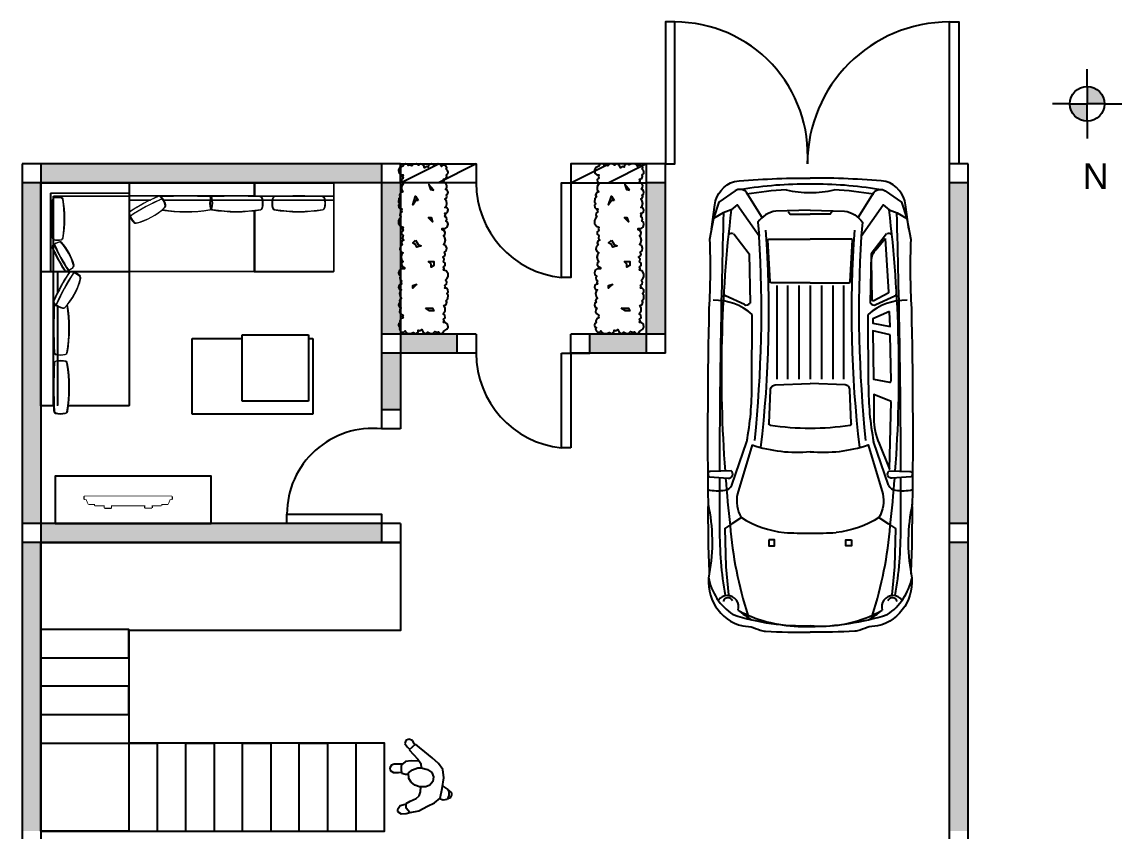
# Model space of a CAD drawing. Header units: metres. Extents: x -2.8 to 13.6, y -0.3 to 16.5.
# Drawn here: x 0 to 11.62, y 7.95 to 16.5 of the extents above; entities that cross this region are included whole.
import ezdxf

# ---------------------------------------------------------------- set-up
doc = ezdxf.new("R2010")
doc.units = ezdxf.units.M
doc.set_wipeout_variables(frame=1)
doc.linetypes.add('CENTER', pattern=[2, 1.25, -0.25, 0.25, -0.25])
for name, color, linetype in [('02-Muros', 250, 'Continuous'), ('04-Puertas', 5, 'Continuous'), ('05-EspMuro', 252, 'Continuous'), ('07-Muebles', 7, 'Continuous'), ('08-Escalera', 7, 'Continuous')]:
    doc.layers.add(name, color=color, linetype=linetype)
doc.layers.add('www.dwgautocad.com', color=7, linetype='Continuous', lineweight=20)
doc.styles.get("Standard").update_dxf_attribs({"font": 'arial.ttf'})
pattern_1 = [(0, (0, 0), (0, 6.985), [5.08, -1.905]), (90, (0, 0), (-6.985, 4e-16), [5.08, -1.905])]

# ---------------------------------------------------------------- blocks, each defined once
blk = doc.blocks.new('SL')
at = {"layer": 'www.dwgautocad.com', "extrusion": (0, 0, -1)}
for p, q in [((1174.8, 1692.492), (1174.806, 1692.529)), ((1174.806, 1692.529), (1174.811, 1692.54)), ((1174.806, 1692.529), (1174.806, 1692.529)), ((1174.811, 1692.54), (1174.823, 1692.547)), ((1174.823, 1692.547), (1174.855, 1692.552)), ((1174.855, 1692.552), (1174.891, 1692.553)), ((1174.891, 1692.553), (1174.925, 1692.547)), ((1174.925, 1692.547), (1174.937, 1692.54)), ((1174.937, 1692.54), (1174.941, 1692.531)), ((1174.941, 1692.531), (1174.943, 1692.52)), ((1174.943, 1692.52), (1174.944, 1692.465)), ((1174.149, 1691.05), (1174.149, 1692.465)), ((1174.149, 1692.465), (1174.796, 1692.465)), ((1174.796, 1692.465), (1174.8, 1692.492)), ((1174.944, 1692.465), (1175.086, 1692.465)), ((1175.086, 1692.465), (1175.086, 1690.113)), ((1171.989, 1691.05), (1174.149, 1691.05)), ((1171.989, 1690.113), (1171.989, 1691.05)), ((1171.989, 1691.05), (1171.989, 1691.05)), ((1175.086, 1690.113), (1171.989, 1690.113))]:
    blk.add_line(p, q, dxfattribs=at)
at = {"layer": 'www.dwgautocad.com'}
for p, q in [((1174.796, 1692.465), (1174.149, 1692.465)), ((1174.149, 1692.465), (1174.149, 1691.05)), ((1174.149, 1692.465), (1174.796, 1692.465)), ((1174.796, 1692.465), (1174.149, 1692.465)), ((1174.149, 1692.465), (1174.149, 1691.05)), ((1174.149, 1692.465), (1174.796, 1692.465)), ((1174.909, 1691.409), (1174.909, 1692.465)), ((1174.909, 1691.409), (1174.909, 1692.465)), ((1175.086, 1692.465), (1174.945, 1692.465)), ((1174.945, 1692.465), (1175.086, 1692.465)), ((1175.086, 1692.465), (1174.945, 1692.465)), ((1174.945, 1692.465), (1175.086, 1692.465)), ((1174.949, 1692.465), (1174.949, 1691.05)), ((1174.949, 1692.465), (1174.949, 1691.05)), ((1175.086, 1691.05), (1175.086, 1692.465)), ((1175.086, 1691.05), (1175.086, 1692.465)), ((1174.909, 1691.371), (1174.909, 1691.371)), ((1174.909, 1691.371), (1174.909, 1691.371)), ((1174.909, 1691.05), (1174.909, 1691.276)), ((1174.909, 1691.05), (1174.909, 1691.276)), ((1171.989, 1690.113), (1171.989, 1691.05)), ((1172.825, 1691.05), (1171.989, 1691.05)), ((1171.989, 1690.113), (1171.989, 1691.05)), ((1172.825, 1691.05), (1171.989, 1691.05)), ((1172.825, 1690.403), (1172.825, 1691.05)), ((1172.825, 1691.05), (1174.149, 1691.05)), ((1172.825, 1691.05), (1172.825, 1690.403)), ((1172.825, 1690.403), (1172.825, 1691.05)), ((1172.825, 1691.05), (1174.149, 1691.05)), ((1172.825, 1691.05), (1172.825, 1690.403)), ((1174.149, 1691.05), (1175.086, 1691.05)), ((1174.149, 1691.05), (1175.086, 1691.05)), ((1174.149, 1690.113), (1174.149, 1691.05)), ((1175.086, 1691.05), (1174.149, 1691.05)), ((1174.149, 1691.05), (1174.149, 1690.113)), ((1174.149, 1691.05), (1174.149, 1690.113)), ((1174.949, 1691.05), (1174.949, 1690.251)), ((1174.981, 1690.218), (1174.981, 1691.05)), ((1175.086, 1691.05), (1175.086, 1690.113)), ((1174.932, 1690.786), (1174.932, 1690.786)), ((1172.825, 1690.291), (1171.989, 1690.291)), ((1172.825, 1690.291), (1171.989, 1690.291)), ((1172.825, 1690.25), (1171.989, 1690.25)), ((1172.825, 1690.25), (1171.989, 1690.25)), ((1173.79, 1690.291), (1172.825, 1690.291)), ((1173.79, 1690.291), (1172.825, 1690.291)), ((1172.825, 1690.113), (1172.825, 1690.254)), ((1172.825, 1690.254), (1172.825, 1690.113)), ((1172.825, 1690.113), (1172.825, 1690.254)), ((1172.825, 1690.254), (1172.825, 1690.113)), ((1172.825, 1690.25), (1174.149, 1690.25)), ((1172.825, 1690.25), (1174.149, 1690.25)), ((1173.829, 1690.291), (1173.828, 1690.291)), ((1173.829, 1690.291), (1173.828, 1690.291)), ((1174.149, 1690.291), (1173.923, 1690.291)), ((1174.149, 1690.291), (1173.923, 1690.291)), ((1174.949, 1690.251), (1174.149, 1690.251)), ((1174.981, 1690.218), (1174.149, 1690.218)), ((1172.825, 1690.113), (1171.989, 1690.113)), ((1172.825, 1690.113), (1171.989, 1690.113)), ((1174.149, 1690.113), (1172.825, 1690.113)), ((1174.149, 1690.113), (1172.825, 1690.113)), ((1175.086, 1690.113), (1174.149, 1690.113))]:
    blk.add_line(p, q, dxfattribs=at)
for centre, radius, start, end in [((1176.347, 1692.273), 1.563, 170.5747, 189.4253), ((1176.347, 1692.273), 1.563, 170.5747, 189.4253), ((1174.828, 1692.525), 0.0229, 103.9742, 170.5747), ((1174.828, 1692.525), 0.0229, 103.9742, 170.5747), ((1174.874, 1692.341), 0.212, 75.9957, 103.9742), ((1174.874, 1692.341), 0.212, 75.9957, 103.9742), ((1174.92, 1692.525), 0.0229, 4.2757, 75.9957), ((1174.92, 1692.525), 0.0229, 4.2757, 75.9957), ((1170.258, 1692.273), 4.691, 356.8983, 3.1017), ((1170.258, 1692.273), 4.691, 356.8983, 3.1017), ((1174.828, 1692.02), 0.0229, 189.4253, 256.0258), ((1174.828, 1692.02), 0.0229, 189.4253, 256.0258), ((1174.828, 1691.9), 0.0229, 103.9742, 170.5747), ((1174.828, 1691.9), 0.0229, 103.9742, 170.5747), ((1174.874, 1692.204), 0.212, 256.0258, 284.0043), ((1174.874, 1692.204), 0.212, 256.0258, 284.0043), ((1174.874, 1691.717), 0.212, 75.9957, 104.0043), ((1174.874, 1691.717), 0.212, 75.9957, 104.0043), ((1174.92, 1692.02), 0.0229, 284.0043, 355.7243), ((1174.92, 1692.02), 0.0229, 284.0043, 355.7243), ((1174.92, 1691.9), 0.0229, 4.2757, 75.9957), ((1174.92, 1691.9), 0.0229, 4.2757, 75.9957), ((1176.347, 1691.648), 1.563, 170.5747, 189.1945), ((1176.347, 1691.648), 1.563, 170.5747, 189.1945), ((1170.258, 1691.648), 4.691, 356.8983, 3.1017), ((1170.258, 1691.648), 4.691, 356.8983, 3.1017), ((1175.351, 1690.946), 0.71, 137.3532, 165.3658), ((1175.351, 1690.946), 0.71, 137.3532, 165.3658), ((1173.03, 1692.21), 2.057, 325.9487, 336.8201), ((1173.03, 1692.21), 2.057, 325.9487, 336.8201), ((1173.03, 1692.21), 2.098, 326.7292, 336.0071), ((1173.03, 1692.21), 2.098, 326.7292, 336.0071), ((1174.846, 1691.412), 0.0229, 74.626, 141.2264), ((1174.846, 1691.412), 0.0229, 74.626, 141.2264), ((1174.796, 1691.23), 0.212, 46.6475, 74.656), ((1174.796, 1691.23), 0.212, 46.6475, 74.656), ((1174.92, 1691.396), 0.0229, 332.4691, 355.7243), ((1174.92, 1691.396), 0.0229, 332.4691, 355.7243), ((1174.926, 1691.367), 0.0229, 334.9275, 46.6475), ((1174.926, 1691.367), 0.0229, 334.9275, 46.6475), ((1174.686, 1691.117), 0.0229, 160.0771, 226.6776), ((1174.686, 1691.117), 0.0229, 160.0771, 226.6776), ((1174.815, 1691.254), 0.212, 226.6475, 254.656), ((1174.815, 1691.254), 0.212, 226.6475, 254.656), ((1174.754, 1690.989), 0.0183, 133.3224, 199.9229), ((1174.857, 1690.879), 0.169, 105.344, 133.3525), ((1174.765, 1691.072), 0.0229, 254.656, 326.3761), ((1174.765, 1691.072), 0.0229, 254.656, 326.3761), ((1173.429, 1690.114), 1.646, 23.1799, 34.0513), ((1174.817, 1691.025), 0.0183, 33.6239, 105.344), ((1173.429, 1690.114), 1.678, 23.9929, 33.2708), ((1175.286, 1691.126), 0.568, 194.6342, 222.6468), ((1174.842, 1690.899), 0.169, 285.344, 313.3525), ((1174.946, 1690.789), 0.0183, 313.3525, 25.0725), ((1176.083, 1690.491), 1.25, 170.5747, 189.4253), ((1174.868, 1690.692), 0.0183, 103.9742, 170.5747), ((1174.904, 1690.546), 0.169, 75.9957, 103.9742), ((1174.882, 1690.753), 0.0183, 218.7736, 285.374), ((1174.941, 1690.692), 0.0183, 4.2757, 75.9957), ((1171.212, 1690.491), 3.753, 356.8983, 3.1017), ((1174.254, 1689.849), 0.71, 104.6342, 132.6468), ((1174.254, 1689.849), 0.71, 104.6342, 132.6468), ((1174.083, 1690.514), 0.0229, 43.3224, 109.9229), ((1174.083, 1690.514), 0.0229, 43.3224, 109.9229), ((1173.945, 1690.384), 0.212, 15.344, 43.3525), ((1173.945, 1690.384), 0.212, 15.344, 43.3525), ((1172.359, 1688.852), 1.563, 80.5747, 99.4253), ((1172.359, 1688.852), 1.563, 80.5747, 99.4253), ((1173.017, 1688.852), 1.563, 80.5747, 99.4253), ((1173.017, 1688.852), 1.563, 80.5747, 99.4253), ((1173.551, 1688.853), 1.563, 80.8055, 99.4253), ((1173.551, 1688.853), 1.563, 80.8055, 99.4253), ((1172.989, 1692.169), 2.057, 293.1799, 304.0513), ((1172.989, 1692.169), 2.057, 293.1799, 304.0513), ((1172.989, 1692.169), 2.098, 293.9929, 303.2708), ((1172.989, 1692.169), 2.098, 293.9929, 303.2708), ((1174.127, 1690.434), 0.0229, 303.6239, 15.344), ((1174.127, 1690.434), 0.0229, 303.6239, 15.344), ((1172.29, 1690.326), 0.212, 166.0258, 194.0043), ((1172.29, 1690.326), 0.212, 166.0258, 194.0043), ((1172.107, 1690.371), 0.0229, 99.4253, 166.0258), ((1172.107, 1690.371), 0.0229, 99.4253, 166.0258), ((1172.611, 1690.371), 0.0229, 13.9742, 80.5747), ((1172.611, 1690.371), 0.0229, 13.9742, 80.5747), ((1172.428, 1690.326), 0.212, 345.9957, 13.9742), ((1172.428, 1690.326), 0.212, 345.9957, 13.9742), ((1172.949, 1690.326), 0.212, 166.0258, 194.0043), ((1172.949, 1690.326), 0.212, 166.0258, 194.0043), ((1172.765, 1690.371), 0.0229, 99.4253, 166.0258), ((1172.765, 1690.371), 0.0229, 99.4253, 166.0258), ((1173.483, 1690.326), 0.212, 165.9957, 194.0043), ((1173.483, 1690.326), 0.212, 165.9957, 194.0043), ((1173.269, 1690.371), 0.0229, 13.9742, 80.5747), ((1173.269, 1690.371), 0.0229, 13.9742, 80.5747), ((1173.299, 1690.371), 0.0229, 99.4253, 166.0258), ((1173.299, 1690.371), 0.0229, 99.4253, 166.0258), ((1173.086, 1690.326), 0.212, 345.9957, 13.9742), ((1173.086, 1690.326), 0.212, 345.9957, 13.9742), ((1173.788, 1690.353), 0.0229, 128.7736, 195.374), ((1173.788, 1690.353), 0.0229, 128.7736, 195.374), ((1173.97, 1690.403), 0.212, 195.344, 223.3525), ((1173.97, 1690.403), 0.212, 195.344, 223.3525), ((1172.107, 1690.28), 0.0229, 194.0043, 265.7243), ((1172.107, 1690.28), 0.0229, 194.0043, 265.7243), ((1172.359, 1694.942), 4.691, 266.8983, 273.1017), ((1172.359, 1694.942), 4.691, 266.8983, 273.1017), ((1172.611, 1690.28), 0.0229, 274.2757, 345.9957), ((1172.611, 1690.28), 0.0229, 274.2757, 345.9957), ((1172.765, 1690.28), 0.0229, 194.0043, 265.7243), ((1172.765, 1690.28), 0.0229, 194.0043, 265.7243), ((1173.017, 1694.942), 4.691, 266.8983, 273.1017), ((1173.017, 1694.942), 4.691, 266.8983, 273.1017), ((1173.269, 1690.28), 0.0229, 274.2757, 345.9957), ((1173.269, 1690.28), 0.0229, 274.2757, 345.9957), ((1173.299, 1690.28), 0.0229, 194.0043, 265.7243), ((1173.299, 1690.28), 0.0229, 194.0043, 265.7243), ((1173.551, 1694.942), 4.691, 266.8983, 273.1017), ((1173.551, 1694.942), 4.691, 266.8983, 273.1017), ((1173.803, 1690.28), 0.0229, 274.2757, 297.5309), ((1173.803, 1690.28), 0.0229, 274.2757, 297.5309), ((1173.833, 1690.273), 0.0229, 223.3525, 295.0725), ((1173.833, 1690.273), 0.0229, 223.3525, 295.0725), ((1174.868, 1690.289), 0.0183, 189.4253, 256.0258), ((1174.904, 1690.436), 0.169, 256.0258, 284.0043), ((1174.941, 1690.289), 0.0183, 284.0043, 355.7243)]:
    blk.add_arc(centre, radius, start, end, dxfattribs=at)
blk = doc.blocks.new('VolvoXC90-Plan')
at = {"color": 0, "linetype": 'ByBlock', "lineweight": -2}
for p, q in [((-1062, 695), (-1154, 893)), ((847, 829), (386, 671)), ((-1810, 808), (-1599, 644)), ((-1599, 644), (-1077, 635)), ((-213, 616), (-959, 613)), ((-1810, -808), (-1599, -644)), ((-1599, -644), (-1077, -635)), ((-1062, -695), (-1154, -893)), ((-213, -616), (-959, -613)), ((847, -829), (386, -671)), ((421, -612), (937, -767))]:
    blk.add_line(p, q, dxfattribs=at)
for points in [[(-2060, 0), (-2051, 363, -0.200321), (-1933, 554), (-1784, 538), (-2116, 770), (-2065, 834), (-2031, 918), (-1971, 1023), (-1749, 1063, 0.025503), (-1020, 1070, -0.008345), (1048, 1079, 0.100198), (1784, 1067, -0.396144), (2334, 713), (2342, 625, 0.008994), (2379, 530, -0.062948), (2390, 472, -0.016499), (2400, 0, 3.114817)], [(695, 835), (700, 1053, -0.383303), (727, 1080, -0.240471), (759, 1065), (772, 865, -0.732078), (695, 835, -0.79772)], [(-1860, 1043), (-2115, 1008, 0.286504), (-2365, 801, 0.023286), (-2400, 0, 2.892384)], [(-1983, 509), (-2248, 672, -0.354025), (-2265, 794), (-2144, 964), (-1971, 1023)], [(-1761, 791), (-1195, 829, -0.293687), (-1182, 823), (-1102, 674, -0.563611), (-1114, 655), (-1527, 649, -0.207041), (-1642, 695), (-1761, 791)], [(-742, 846), (-786, 661), (-273, 670), (-241, 839, 0.475324), (-254, 855), (-742, 846)], [(-37, 855), (-111, 673), (139, 673, 0.097382), (405, 728), (677, 837), (-37, 855)], [(492, 0, 0.104646), (421, 612), (937, 767, -0.18996), (1187, 727, -0.116976), (1346, 274)], [(-1293, 0), (-1293, 409, 0.398565), (-1306, 422), (-1742, 446, 0.430037), (-1755, 433), (-1755, 0)], [(211, 422, 0.441976), (191, 435), (-157, 419, 0.418817), (-213, 369), (-228, 0)], [(-1860, -1043), (-2115, -1008, -0.286504), (-2365, -801, -0.023286), (-2400, 0, -2.892384)], [(-2060, 0), (-2051, -363, 0.200321), (-1933, -554), (-1784, -538), (-2116, -770), (-2065, -834), (-2031, -918), (-1971, -1023), (-1749, -1063, -0.025503), (-1020, -1070, 0.008345), (1048, -1079, -0.100198), (1784, -1067, 0.396144), (2334, -713), (2342, -625, -0.008994), (2379, -530, 0.062948), (2390, -472, 0.016499), (2400, 0, -3.114817)], [(-1293, 0), (-1293, -409, -0.398565), (-1306, -422), (-1742, -446, -0.430037), (-1755, -433), (-1755, 0)], [(211, -422, -0.441976), (191, -435), (-157, -419, -0.418817), (-213, -369), (-228, 0)], [(-1983, -509), (-2248, -672, 0.354025), (-2265, -794), (-2144, -964), (-1971, -1023)], [(695, -835), (700, -1053, 0.383303), (727, -1080, 0.240471), (759, -1065), (772, -865, 0.732078), (695, -835, 0.79772)]]:
    blk.add_lwpolyline(points, format="xyb", dxfattribs=at)
for points in [[(-991, 838), (-913, 661), (-865, 662), (-831, 844), (-991, 838)], [(1187, 727), (1256, 829), (1305, 902), (1710, 892), (2004, 864)], [(-1265, 354), (-276, 354)], [(-1265, 239), (-276, 239)], [(-2046, 232), (-2019, 212), (-2019, 0)], [(-1265, 119), (-276, 119)], [(-2046, -232), (-2019, -212), (-2019, 0)], [(-1265, 0), (-276, 0)], [(-1265, -119), (-276, -119)], [(-1265, -239), (-276, -239)], [(-1265, -354), (-276, -354)], [(1187, -727), (1256, -829), (1305, -902), (1710, -892), (2004, -864)]]:
    blk.add_lwpolyline(points, dxfattribs=at)
for points in [[(1425, 437), (1487, 437), (1487, 376), (1425, 376)], [(1425, -437), (1487, -437), (1487, -376), (1425, -376)]]:
    blk.add_lwpolyline(points, close=True, dxfattribs=at)
for centre, radius, start, end in [((438, 976), 467, 350.8643, 13.0449), ((1177, -13090), 14170, 87.545, 90.5221), ((1706, 473), 613, 34.0017, 78.4469), ((-347, -13362), 14300, 85.8132, 96.9), ((811, -93615), 94573, 90.06865, 91.72259), ((-520, 1004), 588, 177.7942, 221.7865), ((811, -93615), 94573, 89.70294, 90.02745), ((1321, -3233), 4190, 80.5236, 90.2647), ((2123, 878), 110, 123.2709, 181.6841), ((-1764, 830), 51.3, 136.788, 204.7716), ((-1182, 885), 29.1, 15.5854, 103.3086), ((-347, -13362), 14300, 83.4977, 85.5183), ((812, 910), 88.4, 293.3778, 354.226), ((943, -3302), 4161, 72.1407, 85.4715), ((2131, 874), 118, 179.3467, 287.5258), ((2088, 869), 51.5, 104.6158, 248.0419), ((-430, -11), 2770, 0.2265, 17.3568), ((1611, 55), 3946, 170.2093, 180.8001), ((1373, 290), 923, 23.5119, 30.6575), ((1510, 187), 872, 29.5652, 41.1407), ((1160, 70), 3441, 169.9392, 176.9419), ((-1002, 13935), 13420, 266.6623, 275.8776), ((-1108, 675), 50.3, 307.3615, 23.3239), ((-186, 3640), 3024, 269.4972, 280.9173), ((1008, 116), 1328, 354.9871, 24.1142), ((-970, 12467), 12030, 265.8062, 276.7707), ((-2823, -36), 3068, 0.6736, 8.5885), ((-3329, 7), 1082, 359.6132, 13.1568), ((-2151, 59), 3504, 359.0309, 3.5155), ((1611, -55), 3946, 179.1999, 189.7907), ((-3329, -7), 1082, 346.8432, 0.3868), ((-990, -139), 1488, 341.475, 5.371), ((-2151, -59), 3504, 356.4845, 0.9691), ((-66, -73), 2398, 341.9779, 1.7554), ((846, -67), 1495, 336.7043, 2.5777), ((-2823, 36), 3068, 351.4115, 359.3264), ((1160, -70), 3441, 183.0581, 190.0608), ((312, -166), 1040, 327.3629, 354.0506), ((-970, -12467), 12030, 83.2293, 94.1938), ((-1002, -13935), 13420, 84.1224, 93.3377), ((-520, -1004), 588, 138.2135, 182.2058), ((-1108, -675), 50.3, 336.6761, 52.6385), ((-186, -3640), 3024, 79.0827, 90.5028), ((943, 3302), 4161, 274.5285, 287.8593), ((1510, -187), 872, 318.8593, 330.4348), ((1373, -290), 923, 329.3425, 336.4881), ((-1764, -830), 51.3, 155.2284, 223.212), ((1012, -430), 346, 257.5387, 300.5617), ((2131, -874), 118, 72.4742, 180.6533), ((-347, 13362), 14300, 263.1, 274.1868), ((811, 93615), 94573, 268.27741, 269.93135), ((-1182, -885), 29.1, 256.6914, 344.4146), ((-347, 13362), 14300, 274.4817, 276.5023), ((812, -910), 88.4, 5.774, 66.6222), ((438, -976), 467, 346.9551, 9.1357), ((1321, 3233), 4190, 269.7353, 279.4764), ((1706, -473), 613, 280.632, 325.9983), ((2123, -878), 110, 178.3159, 236.7291), ((2088, -869), 51.5, 111.9581, 255.3842), ((811, 93615), 94573, 269.97255, 270.29706), ((1177, 13090), 14170, 269.4779, 272.455)]:
    blk.add_arc(centre, radius, start, end, dxfattribs=at)

msp = doc.modelspace()

# ---------------------------------------------------------------- hatches: boundary and pattern name
at = {"layer": '02-Muros'}
h = msp.add_hatch(color=256, dxfattribs=at)
h.dxf.hatch_style = 1
h.paths.add_polyline_path([(11.257, 15.635), (11.074, 15.635, 0.414214), (11.257, 15.452)])
h.paths.add_polyline_path([(11.441, 15.635, 0.414214), (11.257, 15.819), (11.257, 15.819), (11.257, 15.635)])
at = {"layer": '05-EspMuro'}
h = msp.add_hatch(dxfattribs=at)
h.set_pattern_fill('ANGLE', color=256)
h.set_pattern_definition(pattern_1)
h.paths.add_polyline_path([(3.8, 15), (0.2, 15), (0.2, 14.8), (3.8, 14.8)])
h = msp.add_hatch(dxfattribs=at)
h.set_pattern_fill('ANGLE', color=256)
h.set_pattern_definition(pattern_1)
h.paths.add_polyline_path([(3.8, 15), (0.2, 15), (0.2, 14.8), (3.8, 14.8)])
h = msp.add_hatch(dxfattribs=at)
h.set_pattern_fill('ANGLE', color=256)
h.set_pattern_definition(pattern_1)
h.paths.add_polyline_path([(3.8, 15), (0.2, 15), (0.2, 14.8), (3.8, 14.8)])
h = msp.add_hatch(color=256, dxfattribs=at)
h.dxf.hatch_style = 1
h.paths.add_polyline_path([(3.8, 15), (0.2, 15), (0.2, 14.8), (3.298, 14.8), (3.8, 14.8)])
h = msp.add_hatch(color=256, dxfattribs=at)
h.dxf.hatch_style = 1
h.paths.add_polyline_path([(0.2, 14.8), (0, 14.8), (0, 11.2), (0.2, 11.2)])
h = msp.add_hatch(color=256, dxfattribs=at)
h.dxf.hatch_style = 1
h.paths.add_polyline_path([(4, 14.8), (3.8, 14.8), (3.8, 13.2), (4, 13.2)])
h = msp.add_hatch(color=256, dxfattribs=at)
h.dxf.hatch_style = 1
h.paths.add_polyline_path([(6.8, 14.8), (6.6, 14.8), (6.6, 13.2), (6.8, 13.2)])
h = msp.add_hatch(color=256, dxfattribs=at)
h.dxf.hatch_style = 1
h.paths.add_polyline_path([(10, 14.8), (9.8, 14.8), (9.8, 11.2), (10, 11.2)])
h = msp.add_hatch(color=256, dxfattribs=at)
h.dxf.hatch_style = 1
h.paths.add_polyline_path([(4.6, 13.2), (4, 13.2), (4, 13), (4.6, 13)])
h = msp.add_hatch(color=256, dxfattribs=at)
h.dxf.hatch_style = 1
h.paths.add_polyline_path([(6.6, 13.2), (6, 13.2), (6, 13), (6.6, 13)])
h = msp.add_hatch(color=256, dxfattribs=at)
h.dxf.hatch_style = 1
h.paths.add_polyline_path([(4, 13), (3.8, 13), (3.8, 12.4), (4, 12.4)])
h = msp.add_hatch(color=256, dxfattribs=at)
h.dxf.hatch_style = 1
h.paths.add_polyline_path([(3.8, 11.2), (0.2, 11.2), (0.2, 11), (3.8, 11)])
h = msp.add_hatch(color=256, dxfattribs=at)
h.dxf.hatch_style = 1
h.paths.add_polyline_path([(0.2, 11), (0, 11), (0, 7.95), (0.2, 7.95)])
h = msp.add_hatch(color=256, dxfattribs=at)
h.dxf.hatch_style = 1
h.paths.add_polyline_path([(10, 11), (9.8, 11), (9.8, 7.95), (10, 7.95)])

# ---------------------------------------------------------------- linework, layer by layer
at = {"layer": '02-Muros'}
for p, q in [((11.257, 15.635), (11.257, 15.635)), ((11.257, 15.635), (11.257, 15.635)), ((0, 15), (0, 0)), ((4, 15), (0, 15)), ((0.2, 15), (0.2, 0)), ((3.8, 15), (3.8, 12.2)), ((4, 15), (4, 12.2)), ((6.6, 13), (6.6, 15)), ((6.8, 15), (6.6, 15)), ((6.8, 13), (6.8, 15)), ((10, 15), (9.8, 15)), ((9.8, 0), (9.8, 15)), ((10, 0), (10, 15)), ((4, 14.8), (0, 14.8)), ((6.8, 14.8), (6.6, 14.8)), ((10, 14.8), (9.8, 14.8)), ((4.8, 13.2), (3.8, 13.2)), ((4.8, 13.2), (4.8, 13)), ((5.8, 13), (5.8, 13.2)), ((6.8, 13.2), (5.8, 13.2)), ((4.8, 13), (3.8, 13)), ((6.8, 13), (5.8, 13)), ((4, 12.4), (3.8, 12.4)), ((4, 12.2), (3.8, 12.2)), ((4, 11.2), (0, 11.2)), ((3.8, 11.2), (3.8, 11)), ((4, 11.2), (4, 11)), ((10, 11.2), (9.8, 11.2)), ((4, 11), (0, 11)), ((10, 11), (9.8, 11))]:
    msp.add_line(p, q, dxfattribs=at)
for points in [[(11.257, 15.819), (11.257, 16.002)], [(11.257, 15.819), (11.257, 15.819), (11.257, 15.819), (11.257, 15.635)], [(11.074, 15.635), (11.074, 15.635), (11.074, 15.635), (10.891, 15.635)], [(11.074, 15.635), (11.257, 15.635)], [(11.257, 15.635), (11.257, 15.635), (11.257, 15.635), (11.257, 15.635), (11.257, 15.635), (11.257, 15.635), (11.257, 15.635), (11.257, 15.635), (11.257, 15.635)], [(11.257, 15.452), (11.257, 15.635)], [(11.441, 15.635), (11.441, 15.635), (11.441, 15.635), (11.257, 15.635)], [(11.441, 15.635), (11.624, 15.635)], [(11.257, 15.452), (11.257, 15.452), (11.257, 15.452), (11.257, 15.268)], [(4.8, 13), (4.6, 13), (4.6, 13.2)], [(5.8, 13), (6, 13), (6, 13.2)]]:
    msp.add_lwpolyline(points, dxfattribs=at)
msp.add_circle((11.257, 15.635), 0.183, dxfattribs=at)
at = {"layer": '04-Puertas'}
for p, q in [((4, 14.8), (4.4, 15)), ((4.8, 15), (4.4, 14.8)), ((5.8, 14.8), (6.2, 15)), ((6.6, 15), (6.2, 14.8)), ((5.7, 12), (5.7, 13)), ((5.7, 13), (5.8, 13)), ((5.8, 13), (5.8, 12)), ((5.8, 12), (5.7, 12))]:
    msp.add_line(p, q, dxfattribs=at)
for points in [[(6.8, 15), (6.9, 15), (6.9, 16.5), (6.8, 16.5), (6.8, 15)], [(9.8, 15), (9.8, 16.5), (9.9, 16.5), (9.9, 15), (9.8, 15)], [(4, 15), (4.8, 15), (4.8, 14.8), (4, 14.8), (4, 15)], [(6.6, 15), (5.8, 15), (5.8, 14.8), (6.6, 14.8), (6.6, 15)], [(5.8, 14.8), (5.8, 13.8), (5.7, 13.8), (5.7, 14.8), (5.8, 14.8)], [(2.8, 11.2), (2.8, 11.3), (3.8, 11.3), (3.8, 11.2), (2.8, 11.2)]]:
    msp.add_lwpolyline(points, dxfattribs=at)
for centre, radius, start, end in [((6.9, 15.097), 1.403, 356.0501, 90), ((9.8, 15), 1.5, 90, 180), ((5.806, 14.8), 1.006, 180, 263.9744), ((5.806, 13), 1.006, 180, 263.9744), ((3.705, 11.3), 0.905, 83.9744, 180)]:
    msp.add_arc(centre, radius, start, end, dxfattribs=at)
at = {"layer": '07-Muebles', "extrusion": (0, 0, -1)}
for p, q in [((1.799, 13.156), (2.328, 13.156)), ((1.799, 12.356), (1.799, 13.156)), ((3.028, 13.156), (3.074, 13.156)), ((3.074, 13.156), (3.074, 12.356)), ((3.074, 12.356), (1.799, 12.356))]:
    msp.add_line(p, q, dxfattribs=at)
at = {"layer": '07-Muebles'}
for p, q in [((2.328, 13.194), (3.028, 13.194)), ((2.328, 12.494), (2.328, 13.194)), ((3.028, 13.194), (3.028, 12.494)), ((3.028, 12.494), (2.328, 12.494))]:
    msp.add_line(p, q, dxfattribs=at)
for points in [[(4.244, 13.222), (4.248, 13.21), (4.272, 13.208), (4.29, 13.222), (4.317, 13.208), (4.344, 13.213), (4.362, 13.228), (4.383, 13.222), (4.401, 13.225), (4.41, 13.213), (4.431, 13.208), (4.449, 13.216), (4.458, 13.234), (4.491, 13.252), (4.503, 13.276), (4.497, 13.306), (4.476, 13.324), (4.455, 13.324), (4.461, 13.342), (4.455, 13.36), (4.473, 13.375), (4.47, 13.402), (4.452, 13.414), (4.473, 13.447), (4.473, 13.48), (4.458, 13.504), (4.482, 13.516), (4.491, 13.54), (4.482, 13.557), (4.5, 13.578), (4.503, 13.608), (4.488, 13.632), (4.503, 13.647), (4.5, 13.671), (4.485, 13.686), (4.467, 13.686), (4.473, 13.701), (4.467, 13.716), (4.485, 13.731), (4.488, 13.752), (4.476, 13.77), (4.491, 13.785), (4.503, 13.809), (4.503, 13.839), (4.482, 13.869), (4.455, 13.878), (4.461, 13.896), (4.455, 13.913), (4.473, 13.928), (4.473, 13.952), (4.455, 13.967), (4.461, 13.994), (4.446, 14.015), (4.467, 14.027), (4.473, 14.048), (4.464, 14.066), (4.482, 14.081), (4.488, 14.111), (4.479, 14.135), (4.455, 14.15), (4.47, 14.171), (4.476, 14.195), (4.47, 14.219), (4.455, 14.24), (4.47, 14.251), (4.473, 14.275), (4.461, 14.293), (4.44, 14.302), (4.44, 14.317), (4.473, 14.317), (4.494, 14.332), (4.503, 14.362), (4.497, 14.383), (4.479, 14.398), (4.488, 14.413), (4.485, 14.434), (4.47, 14.446), (4.476, 14.461), (4.47, 14.479), (4.485, 14.479), (4.497, 14.491), (4.503, 14.515), (4.491, 14.536), (4.47, 14.539), (4.485, 14.557), (4.491, 14.581), (4.485, 14.607), (4.47, 14.628), (4.485, 14.637), (4.491, 14.655), (4.485, 14.673), (4.497, 14.682), (4.503, 14.703), (4.494, 14.724), (4.476, 14.733), (4.488, 14.751), (4.491, 14.772), (4.479, 14.793), (4.455, 14.808), (4.461, 14.823), (4.455, 14.838), (4.479, 14.847), (4.488, 14.868), (4.485, 14.886), (4.5, 14.898), (4.503, 14.913), (4.497, 14.931), (4.482, 14.943), (4.491, 14.957), (4.482, 14.975), (4.47, 14.987), (4.446, 14.987), (4.434, 14.972), (4.419, 14.993), (4.395, 15.002), (4.365, 14.999), (4.347, 14.99), (4.329, 15.002), (4.311, 14.999), (4.296, 14.987), (4.293, 14.966), (4.272, 14.972), (4.254, 14.96), (4.245, 14.984), (4.235, 14.99), (4.233, 14.999), (4.209, 15.002), (4.191, 14.987), (4.165, 15.002), (4.138, 14.996), (4.12, 14.981), (4.099, 14.987), (4.081, 14.984), (4.072, 14.996), (4.051, 15.002), (4.033, 14.993), (4.024, 14.975), (3.991, 14.957), (3.979, 14.934), (3.985, 14.904), (4.006, 14.886), (4.027, 14.886), (4.021, 14.868), (4.027, 14.85), (4.009, 14.835), (4.012, 14.808), (4.03, 14.796), (4.009, 14.763), (4.009, 14.73), (4.024, 14.706), (4, 14.694), (3.991, 14.67), (4, 14.652), (3.982, 14.631), (3.979, 14.601), (3.994, 14.578), (3.979, 14.563), (3.982, 14.539), (3.997, 14.524), (4.015, 14.524), (4.009, 14.509), (4.015, 14.494), (3.997, 14.479), (3.994, 14.458), (4.006, 14.44), (3.991, 14.425), (3.979, 14.401), (3.979, 14.371), (4, 14.341), (4.027, 14.332), (4.021, 14.314), (4.027, 14.296), (4.009, 14.281), (4.009, 14.257), (4.027, 14.243), (4.021, 14.216), (4.036, 14.195), (4.015, 14.183), (4.009, 14.162), (4.018, 14.144), (4, 14.129), (3.994, 14.099), (4.003, 14.075), (4.027, 14.06), (4.012, 14.039), (4.006, 14.015), (4.012, 13.991), (4.027, 13.97), (4.012, 13.958), (4.009, 13.934), (4.021, 13.916), (4.042, 13.907), (4.042, 13.893), (4.009, 13.893), (3.988, 13.878), (3.979, 13.848), (3.985, 13.827), (4.003, 13.812), (3.994, 13.797), (3.997, 13.776), (4.012, 13.764), (4.006, 13.749), (4.012, 13.731), (3.997, 13.731), (3.985, 13.719), (3.979, 13.695), (3.991, 13.674), (4.012, 13.671), (3.997, 13.653), (3.991, 13.629), (3.997, 13.602), (4.012, 13.581), (3.997, 13.572), (3.991, 13.555), (3.997, 13.537), (3.985, 13.528), (3.979, 13.507), (3.988, 13.486), (4.006, 13.477), (3.994, 13.459), (3.991, 13.438), (4.003, 13.417), (4.027, 13.402), (4.021, 13.387), (4.027, 13.372), (4.003, 13.363), (3.994, 13.342), (3.997, 13.324), (3.982, 13.312), (3.979, 13.297), (3.985, 13.279), (4, 13.267), (3.991, 13.252), (4, 13.234), (4.012, 13.222), (4.036, 13.222), (4.048, 13.237), (4.063, 13.216), (4.087, 13.208), (4.117, 13.21), (4.135, 13.219), (4.153, 13.208), (4.171, 13.21), (4.185, 13.222), (4.188, 13.243), (4.209, 13.237), (4.227, 13.249), (4.236, 13.225)], [(6.314, 13.222), (6.318, 13.21), (6.342, 13.208), (6.36, 13.222), (6.387, 13.208), (6.414, 13.213), (6.432, 13.228), (6.453, 13.222), (6.471, 13.225), (6.48, 13.213), (6.501, 13.208), (6.519, 13.216), (6.528, 13.234), (6.561, 13.252), (6.573, 13.276), (6.567, 13.306), (6.546, 13.324), (6.525, 13.324), (6.531, 13.342), (6.525, 13.36), (6.543, 13.375), (6.54, 13.402), (6.522, 13.414), (6.543, 13.447), (6.543, 13.48), (6.528, 13.504), (6.552, 13.516), (6.561, 13.54), (6.552, 13.557), (6.57, 13.578), (6.573, 13.608), (6.558, 13.632), (6.573, 13.647), (6.57, 13.671), (6.555, 13.686), (6.537, 13.686), (6.543, 13.701), (6.537, 13.716), (6.555, 13.731), (6.558, 13.752), (6.546, 13.77), (6.561, 13.785), (6.573, 13.809), (6.573, 13.839), (6.552, 13.869), (6.525, 13.878), (6.531, 13.896), (6.525, 13.913), (6.543, 13.928), (6.543, 13.952), (6.525, 13.967), (6.531, 13.994), (6.516, 14.015), (6.537, 14.027), (6.543, 14.048), (6.534, 14.066), (6.552, 14.081), (6.558, 14.111), (6.549, 14.135), (6.525, 14.15), (6.54, 14.171), (6.546, 14.195), (6.54, 14.219), (6.525, 14.24), (6.54, 14.251), (6.543, 14.275), (6.531, 14.293), (6.51, 14.302), (6.51, 14.317), (6.543, 14.317), (6.564, 14.332), (6.573, 14.362), (6.567, 14.383), (6.549, 14.398), (6.558, 14.413), (6.555, 14.434), (6.54, 14.446), (6.546, 14.461), (6.54, 14.479), (6.555, 14.479), (6.567, 14.491), (6.573, 14.515), (6.561, 14.536), (6.54, 14.539), (6.555, 14.557), (6.561, 14.581), (6.555, 14.607), (6.54, 14.628), (6.555, 14.637), (6.561, 14.655), (6.555, 14.673), (6.567, 14.682), (6.573, 14.703), (6.564, 14.724), (6.546, 14.733), (6.558, 14.751), (6.561, 14.772), (6.549, 14.793), (6.525, 14.808), (6.531, 14.823), (6.525, 14.838), (6.549, 14.847), (6.558, 14.868), (6.555, 14.886), (6.57, 14.898), (6.573, 14.913), (6.567, 14.931), (6.552, 14.943), (6.561, 14.957), (6.552, 14.975), (6.54, 14.987), (6.516, 14.987), (6.504, 14.972), (6.489, 14.993), (6.465, 15.002), (6.435, 14.999), (6.417, 14.99), (6.399, 15.002), (6.381, 14.999), (6.366, 14.987), (6.363, 14.966), (6.342, 14.972), (6.324, 14.96), (6.315, 14.984), (6.305, 14.99), (6.303, 14.999), (6.279, 15.002), (6.261, 14.987), (6.235, 15.002), (6.208, 14.996), (6.19, 14.981), (6.169, 14.987), (6.151, 14.984), (6.142, 14.996), (6.121, 15.002), (6.103, 14.993), (6.094, 14.975), (6.061, 14.957), (6.049, 14.934), (6.055, 14.904), (6.076, 14.886), (6.097, 14.886), (6.091, 14.868), (6.097, 14.85), (6.079, 14.835), (6.082, 14.808), (6.1, 14.796), (6.079, 14.763), (6.079, 14.73), (6.094, 14.706), (6.07, 14.694), (6.061, 14.67), (6.07, 14.652), (6.052, 14.631), (6.049, 14.601), (6.064, 14.578), (6.049, 14.563), (6.052, 14.539), (6.067, 14.524), (6.085, 14.524), (6.079, 14.509), (6.085, 14.494), (6.067, 14.479), (6.064, 14.458), (6.076, 14.44), (6.061, 14.425), (6.049, 14.401), (6.049, 14.371), (6.07, 14.341), (6.097, 14.332), (6.091, 14.314), (6.097, 14.296), (6.079, 14.281), (6.079, 14.257), (6.097, 14.243), (6.091, 14.216), (6.106, 14.195), (6.085, 14.183), (6.079, 14.162), (6.088, 14.144), (6.07, 14.129), (6.064, 14.099), (6.073, 14.075), (6.097, 14.06), (6.082, 14.039), (6.076, 14.015), (6.082, 13.991), (6.097, 13.97), (6.082, 13.958), (6.079, 13.934), (6.091, 13.916), (6.112, 13.907), (6.112, 13.893), (6.079, 13.893), (6.058, 13.878), (6.049, 13.848), (6.055, 13.827), (6.073, 13.812), (6.064, 13.797), (6.067, 13.776), (6.082, 13.764), (6.076, 13.749), (6.082, 13.731), (6.067, 13.731), (6.055, 13.719), (6.049, 13.695), (6.061, 13.674), (6.082, 13.671), (6.067, 13.653), (6.061, 13.629), (6.067, 13.602), (6.082, 13.581), (6.067, 13.572), (6.061, 13.555), (6.067, 13.537), (6.055, 13.528), (6.049, 13.507), (6.058, 13.486), (6.076, 13.477), (6.064, 13.459), (6.061, 13.438), (6.073, 13.417), (6.097, 13.402), (6.091, 13.387), (6.097, 13.372), (6.073, 13.363), (6.064, 13.342), (6.067, 13.324), (6.052, 13.312), (6.049, 13.297), (6.055, 13.279), (6.07, 13.267), (6.061, 13.252), (6.07, 13.234), (6.082, 13.222), (6.106, 13.222), (6.118, 13.237), (6.133, 13.216), (6.157, 13.208), (6.187, 13.21), (6.205, 13.219), (6.223, 13.208), (6.241, 13.21), (6.255, 13.222), (6.258, 13.243), (6.279, 13.237), (6.297, 13.249), (6.306, 13.225)], [(4.351, 14.724), (4.3, 14.782), (4.318, 14.731)], [(6.421, 14.724), (6.37, 14.782), (6.388, 14.731)], [(4.188, 14.613), (4.159, 14.613), (4.129, 14.569), (4.159, 14.658)], [(6.258, 14.613), (6.229, 14.613), (6.199, 14.569), (6.229, 14.658)], [(4.293, 14.434), (4.323, 14.434), (4.338, 14.389)], [(6.363, 14.434), (6.393, 14.434), (6.408, 14.389)], [(4.159, 14.195), (4.188, 14.15), (4.218, 14.135), (4.173, 14.12), (4.159, 14.15), (4.129, 14.165)], [(6.229, 14.195), (6.258, 14.15), (6.288, 14.135), (6.244, 14.12), (6.229, 14.15), (6.199, 14.165)], [(4.293, 13.97), (4.353, 13.97), (4.353, 13.925), (4.323, 13.91), (4.323, 13.94)], [(6.363, 13.97), (6.423, 13.97), (6.423, 13.925), (6.393, 13.91), (6.393, 13.94)], [(4.173, 13.731), (4.129, 13.686), (4.129, 13.716)], [(6.244, 13.731), (6.199, 13.686), (6.199, 13.716)], [(4.263, 13.477), (4.338, 13.477), (4.353, 13.447), (4.308, 13.447)], [(6.333, 13.477), (6.408, 13.477), (6.423, 13.447), (6.378, 13.447)], [(1.582, 11.486), (1.582, 11.456), (0.662, 11.456), (0.662, 11.486)], [(0.702, 11.406), (1.542, 11.406), (1.562, 11.456), (0.682, 11.456)], [(1.472, 11.391), (0.772, 11.391), (0.772, 11.406), (1.472, 11.406)], [(0.872, 11.366), (0.942, 11.366), (0.942, 11.391), (0.872, 11.391)], [(1.372, 11.366), (1.302, 11.366), (1.302, 11.391), (1.372, 11.391)]]:
    msp.add_lwpolyline(points, close=True, dxfattribs=at)
at = {"layer": '08-Escalera', "linetype": 'Continuous'}
for p, q in [((4.056, 8.907), (4.044, 8.874)), ((4.044, 8.874), (4.069, 8.841)), ((4.087, 8.919), (4.056, 8.907)), ((4.069, 8.841), (4.099, 8.811)), ((4.125, 8.907), (4.087, 8.919)), ((4.155, 8.864), (4.092, 8.808)), ((4.147, 8.866), (4.125, 8.907)), ((4.2, 8.831), (4.157, 8.869)), ((4.092, 8.808), (4.183, 8.709)), ((4.256, 8.785), (4.2, 8.831)), ((4.335, 8.722), (4.256, 8.785)), ((4.4, 8.664), (4.335, 8.722)), ((3.904, 8.646), (3.887, 8.618)), ((3.887, 8.618), (3.889, 8.588)), ((3.932, 8.656), (3.904, 8.646)), ((4.018, 8.656), (3.932, 8.656)), ((4.023, 8.661), (4.006, 8.638)), ((4.006, 8.638), (4.008, 8.588)), ((4.054, 8.684), (4.023, 8.661)), ((4.114, 8.692), (4.054, 8.684)), ((4.198, 8.689), (4.114, 8.692)), ((4.125, 8.595), (4.183, 8.618)), ((4.183, 8.709), (4.216, 8.664)), ((4.183, 8.618), (4.226, 8.616)), ((4.216, 8.664), (4.218, 8.616)), ((4.218, 8.616), (4.286, 8.6)), ((4.448, 8.6), (4.4, 8.664)), ((3.889, 8.588), (3.927, 8.568)), ((3.927, 8.568), (3.98, 8.57)), ((3.98, 8.57), (4.013, 8.573)), ((4.008, 8.588), (4.013, 8.562)), ((4.013, 8.562), (4.054, 8.55)), ((4.054, 8.55), (4.087, 8.55)), ((4.084, 8.565), (4.125, 8.595)), ((4.087, 8.504), (4.084, 8.565)), ((4.112, 8.466), (4.087, 8.504)), ((4.286, 8.6), (4.332, 8.568)), ((4.332, 8.568), (4.347, 8.522)), ((4.347, 8.522), (4.34, 8.474)), ((4.441, 8.4), (4.456, 8.512)), ((4.456, 8.512), (4.448, 8.6)), ((4.15, 8.436), (4.112, 8.466)), ((4.2, 8.418), (4.15, 8.436)), ((4.266, 8.416), (4.2, 8.418)), ((4.211, 8.365), (4.216, 8.418)), ((4.309, 8.433), (4.266, 8.416)), ((4.34, 8.474), (4.309, 8.433)), ((4.418, 8.297), (4.441, 8.4)), ((4.446, 8.423), (4.499, 8.39)), ((4.499, 8.39), (4.512, 8.365)), ((4.519, 8.373), (4.504, 8.378)), ((4.542, 8.355), (4.519, 8.373)), ((4.059, 8.241), (4.102, 8.264)), ((4.102, 8.264), (4.165, 8.292)), ((4.165, 8.292), (4.198, 8.322)), ((4.198, 8.322), (4.211, 8.365)), ((4.36, 8.249), (4.418, 8.297)), ((4.451, 8.276), (4.413, 8.289)), ((4.494, 8.284), (4.451, 8.276)), ((4.509, 8.325), (4.494, 8.284)), ((4.497, 8.292), (4.529, 8.299)), ((4.512, 8.365), (4.509, 8.325)), ((4.529, 8.299), (4.542, 8.33)), ((4.542, 8.33), (4.542, 8.355)), ((3.998, 8.216), (3.968, 8.175)), ((3.968, 8.175), (3.968, 8.155)), ((3.968, 8.155), (4.008, 8.13)), ((4.064, 8.233), (3.998, 8.216)), ((4.061, 8.19), (4.059, 8.241)), ((4.097, 8.145), (4.061, 8.19)), ((4.061, 8.135), (4.097, 8.145)), ((4.102, 8.145), (4.193, 8.163)), ((4.193, 8.163), (4.284, 8.213)), ((4.284, 8.213), (4.36, 8.249)), ((4.008, 8.13), (4.061, 8.135))]:
    msp.add_line(p, q, dxfattribs=at)
at = {"layer": '08-Escalera'}
for points in [[(0.2, 8.88), (0.2, 11), (4, 11), (4, 10.07), (1.13, 10.07), (1.13, 8.88)], [(0.2, 8.88), (0.2, 9.18), (1.13, 9.18), (1.13, 9.48), (0.2, 9.48), (0.2, 9.78), (1.13, 9.78), (1.13, 10.08), (0.2, 10.08)], [(0.2, 7.95), (0.2, 8.88), (1.13, 8.88), (1.13, 7.95), (0.2, 7.95)], [(0.2, 7.95), (3.83, 7.95), (3.83, 8.88), (1.13, 8.88)], [(1.13, 8.88), (1.43, 8.88), (1.43, 7.95), (1.73, 7.95), (1.73, 8.88), (2.03, 8.88), (2.03, 7.95), (2.33, 7.95), (2.33, 8.88), (2.63, 8.88), (2.63, 7.95), (2.93, 7.95), (2.93, 8.88), (3.23, 8.88), (3.23, 7.95), (3.53, 7.95), (3.53, 8.88)]]:
    msp.add_lwpolyline(points, dxfattribs=at)

# ---------------------------------------------------------------- block references
at = {"layer": '07-Muebles', "rotation": 180}
for p in [(1175.28, 1704.909), (1175.286, 1704.913)]:
    msp.add_blockref('SL', p, dxfattribs=at)
at = {"layer": '07-Muebles', "linetype": 'ByBlock', "lineweight": -2, "xscale": 0.001, "yscale": 0.001, "zscale": 0.001, "rotation": 270}
msp.add_blockref('VolvoXC90-Plan', (8.329, 12.451), dxfattribs=at)

# ---------------------------------------------------------------- texts
at = {"layer": '02-Muros', "linetype": 'CENTER'}
msp.add_text('N', height=0.269, dxfattribs=at).set_placement((11.21, 14.736))

# ---------------------------------------------------------------- next in the draw order: wipeouts: each hides what was drawn before it
msp.add_wipeout([(1.582, 11.486), (1.582, 11.456), (1.562, 11.456), (1.542, 11.406), (1.472, 11.406), (1.472, 11.391), (1.372, 11.391), (1.372, 11.366), (1.302, 11.366), (1.302, 11.391), (0.942, 11.391), (0.942, 11.366), (0.872, 11.366), (0.872, 11.391), (0.772, 11.391), (0.772, 11.406), (0.702, 11.406), (0.682, 11.456), (0.662, 11.456), (0.662, 11.486)]).dxf.layer = '07-Muebles'

# ---------------------------------------------------------------- next in the draw order: linework, layer by layer
at = {"layer": '07-Muebles'}
msp.add_lwpolyline([(0.35, 11.2), (2, 11.2), (2, 11.7), (0.35, 11.7)], close=True, dxfattribs=at)

doc.saveas('drawing.dxf')
